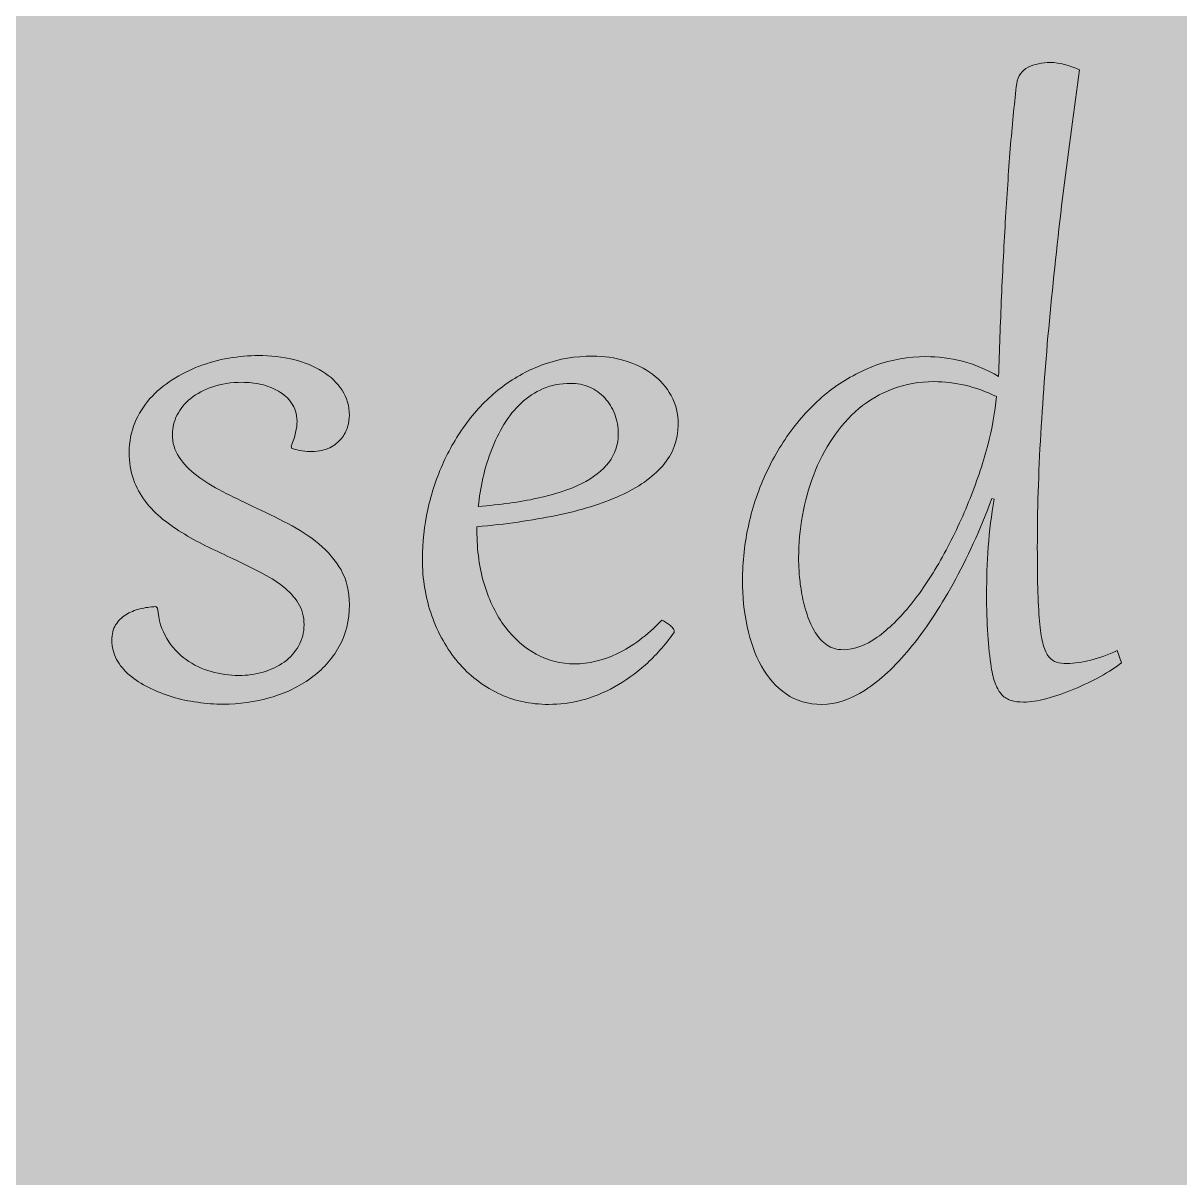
# Model space of a CAD drawing. Extents: x -4214 to -1795, y -2227 to -856.
# Drawn here: x -3395.9 to -3295.4, y -1778.5 to -1678.1 of the extents above; entities that cross this region are included whole.
import ezdxf

# ---------------------------------------------------------------- set-up
doc = ezdxf.new("R2010")
doc.units = 0
doc.header["$MEASUREMENT"] = 0
doc.layers.add('Layer 1', color=7, linetype='Continuous')

# ---------------------------------------------------------------- blocks, each defined once
blk = doc.blocks.new('block 14')
at = {"layer": 'Layer 1', "true_color": 0x2a3f49}
h = blk.add_hatch(color=149, dxfattribs=at)
h.dxf.hatch_style = 2
edge = h.paths.add_edge_path()
edge.add_spline(control_points=[(-3304.08, -1682.21), (-3304.57, -1685.63), (-3305.03, -1689.11), (-3305.47, -1692.69), (-3305.92, -1696.26), (-3306.3, -1699.82), (-3306.64, -1703.36), (-3306.98, -1706.91), (-3307.24, -1710.4), (-3307.45, -1713.83), (-3307.65, -1717.27), (-3307.75, -1720.57), (-3307.75, -1723.72), (-3307.75, -1725.24), (-3307.73, -1726.54), (-3307.7, -1727.63), (-3307.66, -1728.72), (-3307.61, -1729.64), (-3307.54, -1730.39), (-3307.46, -1731.14), (-3307.36, -1731.74), (-3307.23, -1732.18), (-3307.11, -1732.62), (-3306.95, -1732.97), (-3306.75, -1733.21), (-3306.56, -1733.45), (-3306.33, -1733.61), (-3306.08, -1733.68), (-3305.82, -1733.75), (-3305.52, -1733.79), (-3305.17, -1733.79), (-3304.53, -1733.79), (-3303.83, -1733.69), (-3303.09, -1733.5), (-3302.34, -1733.3), (-3301.59, -1733.03), (-3300.82, -1732.68), (-3300.82, -1732.68), (-3300.44, -1733.73), (-3300.44, -1733.73), (-3300.92, -1734.12), (-3301.53, -1734.52), (-3302.26, -1734.92), (-3302.99, -1735.32), (-3303.76, -1735.69), (-3304.57, -1736.03), (-3305.37, -1736.36), (-3306.16, -1736.63), (-3306.93, -1736.84), (-3307.7, -1737.05), (-3308.37, -1737.15), (-3308.94, -1737.15), (-3309.35, -1737.15), (-3309.71, -1737.11), (-3310.02, -1737.02), (-3310.33, -1736.92), (-3310.6, -1736.75), (-3310.82, -1736.52), (-3311.04, -1736.28), (-3311.23, -1735.97), (-3311.38, -1735.58), (-3311.54, -1735.19), (-3311.66, -1734.7), (-3311.76, -1734.09), (-3311.88, -1733.29), (-3311.97, -1732.35), (-3312.05, -1731.27), (-3312.12, -1730.2), (-3312.16, -1729.03), (-3312.16, -1727.77), (-3312.16, -1726.43), (-3312.11, -1725.06), (-3312.01, -1723.67), (-3311.91, -1722.28), (-3311.74, -1720.89), (-3311.51, -1719.51), (-3311.51, -1719.51), (-3311.7, -1719.47), (-3311.7, -1719.47), (-3312.73, -1722.2), (-3313.85, -1724.66), (-3315.07, -1726.86), (-3316.28, -1729.06), (-3317.53, -1730.94), (-3318.83, -1732.5), (-3320.11, -1734.06), (-3321.41, -1735.26), (-3322.71, -1736.1), (-3324.01, -1736.93), (-3325.26, -1737.35), (-3326.46, -1737.35), (-3327.67, -1737.35), (-3328.71, -1737.05), (-3329.58, -1736.44), (-3330.45, -1735.83), (-3331.17, -1735.02), (-3331.72, -1734.02), (-3332.28, -1733.02), (-3332.69, -1731.88), (-3332.96, -1730.58), (-3333.23, -1729.29), (-3333.37, -1727.95), (-3333.37, -1726.58), (-3333.37, -1724.93), (-3333.18, -1723.3), (-3332.82, -1721.7), (-3332.46, -1720.09), (-3331.94, -1718.57), (-3331.26, -1717.14), (-3330.58, -1715.7), (-3329.77, -1714.37), (-3328.81, -1713.14), (-3327.86, -1711.91), (-3326.79, -1710.85), (-3325.61, -1709.97), (-3324.43, -1709.08), (-3323.15, -1708.39), (-3321.77, -1707.88), (-3320.4, -1707.38), (-3318.95, -1707.13), (-3317.43, -1707.13), (-3316.38, -1707.13), (-3315.32, -1707.26), (-3314.26, -1707.53), (-3313.21, -1707.8), (-3312.16, -1708.24), (-3311.11, -1708.86), (-3311.05, -1706.58), (-3310.96, -1704.26), (-3310.86, -1701.9), (-3310.76, -1699.54), (-3310.64, -1697.25), (-3310.51, -1695.02), (-3310.37, -1692.8), (-3310.23, -1690.69), (-3310.07, -1688.7), (-3309.9, -1686.71), (-3309.73, -1684.94), (-3309.54, -1683.39), (-3309.5, -1683.06), (-3309.39, -1682.78), (-3309.22, -1682.55), (-3309.04, -1682.31), (-3308.82, -1682.13), (-3308.55, -1681.98), (-3308.29, -1681.84), (-3307.98, -1681.74), (-3307.65, -1681.67), (-3307.31, -1681.6), (-3306.97, -1681.57), (-3306.62, -1681.57), (-3305.82, -1681.57), (-3304.97, -1681.79), (-3304.08, -1682.21)], knot_values=[0, 0, 0, 0, 1, 1, 1, 2, 2, 2, 3, 3, 3, 4, 4, 4, 5, 5, 5, 6, 6, 6, 7, 7, 7, 8, 8, 8, 9, 9, 9, 10, 10, 10, 11, 11, 11, 12, 12, 12, 13, 13, 13, 14, 14, 14, 15, 15, 15, 16, 16, 16, 17, 17, 17, 18, 18, 18, 19, 19, 19, 20, 20, 20, 21, 21, 21, 22, 22, 22, 23, 23, 23, 24, 24, 24, 25, 25, 25, 26, 26, 26, 27, 27, 27, 28, 28, 28, 29, 29, 29, 30, 30, 30, 31, 31, 31, 32, 32, 32, 33, 33, 33, 34, 34, 34, 35, 35, 35, 36, 36, 36, 37, 37, 37, 38, 38, 38, 39, 39, 39, 40, 40, 40, 41, 41, 41, 42, 42, 42, 43, 43, 43, 44, 44, 44, 45, 45, 45, 46, 46, 46, 47, 47, 47, 48, 48, 48, 49, 49, 49, 50, 50, 50, 51, 51, 51, 51], degree=3, periodic=1)
edge = h.paths.add_edge_path()
edge.add_spline(control_points=[(-3311.31, -1710.59), (-3313.13, -1709.73), (-3314.92, -1709.3), (-3316.71, -1709.3), (-3318.01, -1709.3), (-3319.21, -1709.51), (-3320.3, -1709.93), (-3321.4, -1710.34), (-3322.38, -1710.92), (-3323.26, -1711.65), (-3324.13, -1712.38), (-3324.89, -1713.24), (-3325.55, -1714.23), (-3326.21, -1715.21), (-3326.75, -1716.28), (-3327.18, -1717.41), (-3327.61, -1718.54), (-3327.94, -1719.72), (-3328.16, -1720.94), (-3328.38, -1722.16), (-3328.49, -1723.38), (-3328.49, -1724.59), (-3328.49, -1725.02), (-3328.47, -1725.51), (-3328.43, -1726.07), (-3328.39, -1726.63), (-3328.31, -1727.2), (-3328.2, -1727.8), (-3328.09, -1728.4), (-3327.94, -1728.98), (-3327.75, -1729.55), (-3327.56, -1730.12), (-3327.32, -1730.64), (-3327.04, -1731.09), (-3326.76, -1731.55), (-3326.42, -1731.92), (-3326.02, -1732.19), (-3325.63, -1732.46), (-3325.16, -1732.6), (-3324.63, -1732.6), (-3323.66, -1732.6), (-3322.67, -1732.24), (-3321.66, -1731.52), (-3320.66, -1730.79), (-3319.67, -1729.83), (-3318.71, -1728.63), (-3317.75, -1727.44), (-3316.85, -1726.07), (-3316, -1724.53), (-3315.14, -1722.98), (-3314.38, -1721.4), (-3313.72, -1719.76), (-3313.05, -1718.13), (-3312.51, -1716.52), (-3312.09, -1714.93), (-3311.66, -1713.34), (-3311.41, -1711.89), (-3311.31, -1710.59)], knot_values=[0, 0, 0, 0, 1, 1, 1, 2, 2, 2, 3, 3, 3, 4, 4, 4, 5, 5, 5, 6, 6, 6, 7, 7, 7, 8, 8, 8, 9, 9, 9, 10, 10, 10, 11, 11, 11, 12, 12, 12, 13, 13, 13, 14, 14, 14, 15, 15, 15, 16, 16, 16, 17, 17, 17, 18, 18, 18, 19, 19, 19, 19], degree=3, periodic=1)
h = blk.add_hatch(color=149, dxfattribs=at)
h.dxf.hatch_style = 2
edge = h.paths.add_edge_path()
edge.add_spline(control_points=[(-3384.19, -1729), (-3384.1, -1730.02), (-3383.83, -1730.9), (-3383.38, -1731.63), (-3382.93, -1732.38), (-3382.37, -1732.98), (-3381.71, -1733.45), (-3381.06, -1733.92), (-3380.33, -1734.27), (-3379.53, -1734.5), (-3378.73, -1734.72), (-3377.94, -1734.84), (-3377.14, -1734.84), (-3376.4, -1734.84), (-3375.69, -1734.74), (-3375.01, -1734.54), (-3374.32, -1734.33), (-3373.72, -1734.05), (-3373.19, -1733.67), (-3372.67, -1733.29), (-3372.25, -1732.83), (-3371.94, -1732.28), (-3371.62, -1731.73), (-3371.46, -1731.11), (-3371.46, -1730.43), (-3371.46, -1729.72), (-3371.63, -1729.09), (-3371.97, -1728.55), (-3372.3, -1728.02), (-3372.75, -1727.53), (-3373.32, -1727.08), (-3373.88, -1726.64), (-3374.54, -1726.23), (-3375.28, -1725.85), (-3376.03, -1725.48), (-3376.8, -1725.1), (-3377.61, -1724.71), (-3378.32, -1724.38), (-3379.03, -1724.03), (-3379.75, -1723.69), (-3380.47, -1723.35), (-3381.16, -1722.98), (-3381.83, -1722.57), (-3382.51, -1722.17), (-3383.13, -1721.73), (-3383.72, -1721.27), (-3384.3, -1720.8), (-3384.81, -1720.27), (-3385.25, -1719.71), (-3385.68, -1719.13), (-3386.03, -1718.5), (-3386.28, -1717.79), (-3386.52, -1717.08), (-3386.65, -1716.31), (-3386.65, -1715.45), (-3386.65, -1714.52), (-3386.49, -1713.66), (-3386.17, -1712.89), (-3385.84, -1712.11), (-3385.4, -1711.41), (-3384.85, -1710.78), (-3384.29, -1710.16), (-3383.64, -1709.61), (-3382.91, -1709.14), (-3382.18, -1708.67), (-3381.4, -1708.28), (-3380.57, -1707.96), (-3379.74, -1707.65), (-3378.88, -1707.41), (-3378, -1707.26), (-3377.12, -1707.11), (-3376.26, -1707.03), (-3375.43, -1707.03), (-3374.36, -1707.03), (-3373.34, -1707.15), (-3372.38, -1707.38), (-3371.42, -1707.61), (-3370.58, -1707.96), (-3369.86, -1708.41), (-3369.15, -1708.86), (-3368.57, -1709.4), (-3368.15, -1710.05), (-3367.73, -1710.69), (-3367.52, -1711.42), (-3367.52, -1712.22), (-3367.52, -1712.53), (-3367.57, -1712.87), (-3367.68, -1713.23), (-3367.79, -1713.59), (-3367.97, -1713.93), (-3368.22, -1714.25), (-3368.48, -1714.56), (-3368.81, -1714.83), (-3369.23, -1715.04), (-3369.64, -1715.26), (-3370.16, -1715.37), (-3370.76, -1715.38), (-3371.32, -1715.38), (-3371.91, -1715.3), (-3372.53, -1715.12), (-3372.53, -1715.12), (-3372.59, -1714.92), (-3372.59, -1714.92), (-3372.4, -1714.49), (-3372.27, -1714.09), (-3372.19, -1713.73), (-3372.11, -1713.37), (-3372.07, -1713.03), (-3372.07, -1712.73), (-3372.08, -1712.11), (-3372.24, -1711.59), (-3372.54, -1711.17), (-3372.84, -1710.74), (-3373.22, -1710.4), (-3373.68, -1710.13), (-3374.14, -1709.86), (-3374.64, -1709.67), (-3375.2, -1709.54), (-3375.76, -1709.43), (-3376.31, -1709.36), (-3376.84, -1709.36), (-3377.79, -1709.36), (-3378.65, -1709.49), (-3379.4, -1709.75), (-3380.15, -1710), (-3380.78, -1710.34), (-3381.3, -1710.76), (-3381.82, -1711.19), (-3382.22, -1711.67), (-3382.49, -1712.2), (-3382.77, -1712.74), (-3382.9, -1713.3), (-3382.9, -1713.87), (-3382.9, -1714.61), (-3382.71, -1715.27), (-3382.32, -1715.86), (-3381.93, -1716.44), (-3381.41, -1716.98), (-3380.77, -1717.47), (-3380.12, -1717.96), (-3379.38, -1718.42), (-3378.54, -1718.85), (-3377.7, -1719.28), (-3376.83, -1719.71), (-3375.92, -1720.14), (-3374.89, -1720.62), (-3373.88, -1721.12), (-3372.87, -1721.64), (-3371.87, -1722.15), (-3370.97, -1722.74), (-3370.17, -1723.4), (-3369.38, -1724.06), (-3368.74, -1724.81), (-3368.25, -1725.67), (-3367.76, -1726.52), (-3367.52, -1727.52), (-3367.52, -1728.68), (-3367.52, -1730.06), (-3367.82, -1731.29), (-3368.43, -1732.36), (-3369.05, -1733.44), (-3369.86, -1734.34), (-3370.88, -1735.08), (-3371.9, -1735.82), (-3373.07, -1736.38), (-3374.4, -1736.76), (-3375.72, -1737.14), (-3377.09, -1737.33), (-3378.51, -1737.33), (-3379.22, -1737.33), (-3379.96, -1737.28), (-3380.72, -1737.17), (-3381.48, -1737.07), (-3382.21, -1736.91), (-3382.92, -1736.69), (-3383.63, -1736.48), (-3384.31, -1736.21), (-3384.95, -1735.89), (-3385.58, -1735.58), (-3386.14, -1735.22), (-3386.62, -1734.81), (-3387.1, -1734.4), (-3387.47, -1733.94), (-3387.75, -1733.44), (-3388.02, -1732.94), (-3388.16, -1732.38), (-3388.16, -1731.78), (-3388.16, -1731.26), (-3388.05, -1730.81), (-3387.83, -1730.45), (-3387.6, -1730.08), (-3387.31, -1729.79), (-3386.95, -1729.56), (-3386.59, -1729.34), (-3386.18, -1729.16), (-3385.73, -1729.05), (-3385.28, -1728.94), (-3384.82, -1728.87), (-3384.35, -1728.85), (-3384.35, -1728.85), (-3384.19, -1729), (-3384.19, -1729)], knot_values=[0, 0, 0, 0, 1, 1, 1, 2, 2, 2, 3, 3, 3, 4, 4, 4, 5, 5, 5, 6, 6, 6, 7, 7, 7, 8, 8, 8, 9, 9, 9, 10, 10, 10, 11, 11, 11, 12, 12, 12, 13, 13, 13, 14, 14, 14, 15, 15, 15, 16, 16, 16, 17, 17, 17, 18, 18, 18, 19, 19, 19, 20, 20, 20, 21, 21, 21, 22, 22, 22, 23, 23, 23, 24, 24, 24, 25, 25, 25, 26, 26, 26, 27, 27, 27, 28, 28, 28, 29, 29, 29, 30, 30, 30, 31, 31, 31, 32, 32, 32, 33, 33, 33, 34, 34, 34, 35, 35, 35, 36, 36, 36, 37, 37, 37, 38, 38, 38, 39, 39, 39, 40, 40, 40, 41, 41, 41, 42, 42, 42, 43, 43, 43, 44, 44, 44, 45, 45, 45, 46, 46, 46, 47, 47, 47, 48, 48, 48, 49, 49, 49, 50, 50, 50, 51, 51, 51, 52, 52, 52, 53, 53, 53, 54, 54, 54, 55, 55, 55, 56, 56, 56, 57, 57, 57, 58, 58, 58, 59, 59, 59, 60, 60, 60, 61, 61, 61, 62, 62, 62, 63, 63, 63, 64, 64, 64, 65, 65, 65, 66, 66, 66, 67, 67, 67, 67], degree=3, periodic=1)
h = blk.add_hatch(color=149, dxfattribs=at)
h.dxf.hatch_style = 2
edge = h.paths.add_edge_path()
edge.add_spline(control_points=[(-3340.37, -1730.03), (-3340.29, -1730.06), (-3340.19, -1730.12), (-3340.06, -1730.2), (-3339.93, -1730.27), (-3339.82, -1730.35), (-3339.71, -1730.44), (-3339.6, -1730.52), (-3339.51, -1730.62), (-3339.42, -1730.72), (-3339.35, -1730.82), (-3339.3, -1730.92), (-3339.3, -1731.01), (-3339.3, -1731.07), (-3339.32, -1731.12), (-3339.37, -1731.17), (-3340.12, -1732.22), (-3340.93, -1733.13), (-3341.79, -1733.9), (-3342.66, -1734.68), (-3343.56, -1735.32), (-3344.49, -1735.83), (-3345.42, -1736.35), (-3346.37, -1736.73), (-3347.34, -1736.99), (-3348.31, -1737.23), (-3349.26, -1737.35), (-3350.2, -1737.35), (-3351.81, -1737.35), (-3353.29, -1737.03), (-3354.63, -1736.37), (-3355.97, -1735.71), (-3357.13, -1734.81), (-3358.09, -1733.67), (-3359.06, -1732.53), (-3359.82, -1731.19), (-3360.36, -1729.65), (-3360.9, -1728.12), (-3361.18, -1726.47), (-3361.18, -1724.71), (-3361.18, -1723.27), (-3361.02, -1721.84), (-3360.7, -1720.4), (-3360.39, -1718.96), (-3359.93, -1717.59), (-3359.33, -1716.29), (-3358.74, -1714.99), (-3358.01, -1713.78), (-3357.15, -1712.66), (-3356.29, -1711.53), (-3355.31, -1710.56), (-3354.22, -1709.74), (-3353.12, -1708.91), (-3351.92, -1708.26), (-3350.61, -1707.79), (-3349.3, -1707.32), (-3347.9, -1707.09), (-3346.39, -1707.09), (-3345.4, -1707.09), (-3344.45, -1707.22), (-3343.55, -1707.49), (-3342.66, -1707.76), (-3341.87, -1708.15), (-3341.19, -1708.65), (-3340.51, -1709.15), (-3339.97, -1709.77), (-3339.57, -1710.51), (-3339.16, -1711.25), (-3338.96, -1712.09), (-3338.96, -1713.03), (-3338.96, -1714.4), (-3339.41, -1715.59), (-3340.3, -1716.61), (-3341.19, -1717.63), (-3342.43, -1718.5), (-3344, -1719.21), (-3345.57, -1719.92), (-3347.42, -1720.49), (-3349.55, -1720.93), (-3351.67, -1721.37), (-3353.97, -1721.69), (-3356.44, -1721.91), (-3356.44, -1721.91), (-3356.44, -1722.25), (-3356.44, -1722.25), (-3356.44, -1723.97), (-3356.23, -1725.54), (-3355.79, -1726.97), (-3355.35, -1728.39), (-3354.75, -1729.61), (-3353.99, -1730.62), (-3353.22, -1731.63), (-3352.32, -1732.42), (-3351.29, -1732.99), (-3350.25, -1733.55), (-3349.14, -1733.83), (-3347.94, -1733.83), (-3346.74, -1733.83), (-3345.5, -1733.53), (-3344.23, -1732.94), (-3342.96, -1732.34), (-3341.67, -1731.37), (-3340.37, -1730.03)], knot_values=[0, 0, 0, 0, 1, 1, 1, 2, 2, 2, 3, 3, 3, 4, 4, 4, 5, 5, 5, 6, 6, 6, 7, 7, 7, 8, 8, 8, 9, 9, 9, 10, 10, 10, 11, 11, 11, 12, 12, 12, 13, 13, 13, 14, 14, 14, 15, 15, 15, 16, 16, 16, 17, 17, 17, 18, 18, 18, 19, 19, 19, 20, 20, 20, 21, 21, 21, 22, 22, 22, 23, 23, 23, 24, 24, 24, 25, 25, 25, 26, 26, 26, 27, 27, 27, 28, 28, 28, 29, 29, 29, 30, 30, 30, 31, 31, 31, 32, 32, 32, 33, 33, 33, 34, 34, 34, 34], degree=3, periodic=1)
edge = h.paths.add_edge_path()
edge.add_spline(control_points=[(-3344.16, -1713.85), (-3344.16, -1713.23), (-3344.26, -1712.66), (-3344.47, -1712.12), (-3344.68, -1711.59), (-3344.97, -1711.12), (-3345.34, -1710.72), (-3345.71, -1710.33), (-3346.14, -1710.01), (-3346.66, -1709.78), (-3347.17, -1709.56), (-3347.72, -1709.45), (-3348.31, -1709.45), (-3349.18, -1709.45), (-3349.97, -1709.6), (-3350.68, -1709.91), (-3351.39, -1710.21), (-3352.03, -1710.63), (-3352.6, -1711.17), (-3353.16, -1711.69), (-3353.66, -1712.31), (-3354.09, -1713.02), (-3354.52, -1713.72), (-3354.88, -1714.47), (-3355.18, -1715.26), (-3355.49, -1716.06), (-3355.73, -1716.87), (-3355.92, -1717.7), (-3356.11, -1718.53), (-3356.24, -1719.35), (-3356.32, -1720.14), (-3354.42, -1720), (-3352.71, -1719.77), (-3351.2, -1719.44), (-3349.69, -1719.11), (-3348.41, -1718.69), (-3347.37, -1718.18), (-3346.33, -1717.66), (-3345.54, -1717.04), (-3344.98, -1716.32), (-3344.43, -1715.6), (-3344.16, -1714.78), (-3344.16, -1713.85)], knot_values=[0, 0, 0, 0, 1, 1, 1, 2, 2, 2, 3, 3, 3, 4, 4, 4, 5, 5, 5, 6, 6, 6, 7, 7, 7, 8, 8, 8, 9, 9, 9, 10, 10, 10, 11, 11, 11, 12, 12, 12, 13, 13, 13, 14, 14, 14, 14], degree=3, periodic=1)
at = {"layer": 'Layer 1', "lineweight": 0}
for points, knots in [([(-3304.08, -1682.21), (-3304.57, -1685.63), (-3305.03, -1689.11), (-3305.47, -1692.69), (-3305.92, -1696.26), (-3306.3, -1699.82), (-3306.64, -1703.36), (-3306.98, -1706.91), (-3307.24, -1710.4), (-3307.45, -1713.83), (-3307.65, -1717.27), (-3307.75, -1720.57), (-3307.75, -1723.72), (-3307.75, -1725.24), (-3307.73, -1726.54), (-3307.7, -1727.63), (-3307.66, -1728.72), (-3307.61, -1729.64), (-3307.54, -1730.39), (-3307.46, -1731.14), (-3307.36, -1731.74), (-3307.23, -1732.18), (-3307.11, -1732.62), (-3306.95, -1732.97), (-3306.75, -1733.21), (-3306.56, -1733.45), (-3306.33, -1733.61), (-3306.08, -1733.68), (-3305.82, -1733.75), (-3305.52, -1733.79), (-3305.17, -1733.79), (-3304.53, -1733.79), (-3303.83, -1733.69), (-3303.09, -1733.5), (-3302.34, -1733.3), (-3301.59, -1733.03), (-3300.82, -1732.68), (-3300.82, -1732.68), (-3300.44, -1733.73), (-3300.44, -1733.73), (-3300.92, -1734.12), (-3301.53, -1734.52), (-3302.26, -1734.92), (-3302.99, -1735.32), (-3303.76, -1735.69), (-3304.57, -1736.03), (-3305.37, -1736.36), (-3306.16, -1736.63), (-3306.93, -1736.84), (-3307.7, -1737.05), (-3308.37, -1737.15), (-3308.94, -1737.15), (-3309.35, -1737.15), (-3309.71, -1737.11), (-3310.02, -1737.02), (-3310.33, -1736.92), (-3310.6, -1736.75), (-3310.82, -1736.52), (-3311.04, -1736.28), (-3311.23, -1735.97), (-3311.38, -1735.58), (-3311.54, -1735.19), (-3311.66, -1734.7), (-3311.76, -1734.09), (-3311.88, -1733.29), (-3311.97, -1732.35), (-3312.05, -1731.27), (-3312.12, -1730.2), (-3312.16, -1729.03), (-3312.16, -1727.77), (-3312.16, -1726.43), (-3312.11, -1725.06), (-3312.01, -1723.67), (-3311.91, -1722.28), (-3311.74, -1720.89), (-3311.51, -1719.51), (-3311.51, -1719.51), (-3311.7, -1719.47), (-3311.7, -1719.47), (-3312.73, -1722.2), (-3313.85, -1724.66), (-3315.07, -1726.86), (-3316.28, -1729.06), (-3317.53, -1730.94), (-3318.83, -1732.5), (-3320.11, -1734.06), (-3321.41, -1735.26), (-3322.71, -1736.1), (-3324.01, -1736.93), (-3325.26, -1737.35), (-3326.46, -1737.35), (-3327.67, -1737.35), (-3328.71, -1737.05), (-3329.58, -1736.44), (-3330.45, -1735.83), (-3331.17, -1735.02), (-3331.72, -1734.02), (-3332.28, -1733.02), (-3332.69, -1731.88), (-3332.96, -1730.58), (-3333.23, -1729.29), (-3333.37, -1727.95), (-3333.37, -1726.58), (-3333.37, -1724.93), (-3333.18, -1723.3), (-3332.82, -1721.7), (-3332.46, -1720.09), (-3331.94, -1718.57), (-3331.26, -1717.14), (-3330.58, -1715.7), (-3329.77, -1714.37), (-3328.81, -1713.14), (-3327.86, -1711.91), (-3326.79, -1710.85), (-3325.61, -1709.97), (-3324.43, -1709.08), (-3323.15, -1708.39), (-3321.77, -1707.88), (-3320.4, -1707.38), (-3318.95, -1707.13), (-3317.43, -1707.13), (-3316.38, -1707.13), (-3315.32, -1707.26), (-3314.26, -1707.53), (-3313.21, -1707.8), (-3312.16, -1708.24), (-3311.11, -1708.86), (-3311.05, -1706.58), (-3310.96, -1704.26), (-3310.86, -1701.9), (-3310.76, -1699.54), (-3310.64, -1697.25), (-3310.51, -1695.02), (-3310.37, -1692.8), (-3310.23, -1690.69), (-3310.07, -1688.7), (-3309.9, -1686.71), (-3309.73, -1684.94), (-3309.54, -1683.39), (-3309.5, -1683.06), (-3309.39, -1682.78), (-3309.22, -1682.55), (-3309.04, -1682.31), (-3308.82, -1682.13), (-3308.55, -1681.98), (-3308.29, -1681.84), (-3307.98, -1681.74), (-3307.65, -1681.67), (-3307.31, -1681.6), (-3306.97, -1681.57), (-3306.62, -1681.57), (-3305.82, -1681.57), (-3304.97, -1681.79), (-3304.08, -1682.21)], [0, 0, 0, 0, 1, 1, 1, 2, 2, 2, 3, 3, 3, 4, 4, 4, 5, 5, 5, 6, 6, 6, 7, 7, 7, 8, 8, 8, 9, 9, 9, 10, 10, 10, 11, 11, 11, 12, 12, 12, 13, 13, 13, 14, 14, 14, 15, 15, 15, 16, 16, 16, 17, 17, 17, 18, 18, 18, 19, 19, 19, 20, 20, 20, 21, 21, 21, 22, 22, 22, 23, 23, 23, 24, 24, 24, 25, 25, 25, 26, 26, 26, 27, 27, 27, 28, 28, 28, 29, 29, 29, 30, 30, 30, 31, 31, 31, 32, 32, 32, 33, 33, 33, 34, 34, 34, 35, 35, 35, 36, 36, 36, 37, 37, 37, 38, 38, 38, 39, 39, 39, 40, 40, 40, 41, 41, 41, 42, 42, 42, 43, 43, 43, 44, 44, 44, 45, 45, 45, 46, 46, 46, 47, 47, 47, 48, 48, 48, 49, 49, 49, 50, 50, 50, 51, 51, 51, 51]), ([(-3384.19, -1729), (-3384.1, -1730.02), (-3383.83, -1730.9), (-3383.38, -1731.63), (-3382.93, -1732.38), (-3382.37, -1732.98), (-3381.71, -1733.45), (-3381.06, -1733.92), (-3380.33, -1734.27), (-3379.53, -1734.5), (-3378.73, -1734.72), (-3377.94, -1734.84), (-3377.14, -1734.84), (-3376.4, -1734.84), (-3375.69, -1734.74), (-3375.01, -1734.54), (-3374.32, -1734.33), (-3373.72, -1734.05), (-3373.19, -1733.67), (-3372.67, -1733.29), (-3372.25, -1732.83), (-3371.94, -1732.28), (-3371.62, -1731.73), (-3371.46, -1731.11), (-3371.46, -1730.43), (-3371.46, -1729.72), (-3371.63, -1729.09), (-3371.97, -1728.55), (-3372.3, -1728.02), (-3372.75, -1727.53), (-3373.32, -1727.08), (-3373.88, -1726.64), (-3374.54, -1726.23), (-3375.28, -1725.85), (-3376.03, -1725.48), (-3376.8, -1725.1), (-3377.61, -1724.71), (-3378.32, -1724.38), (-3379.03, -1724.03), (-3379.75, -1723.69), (-3380.47, -1723.35), (-3381.16, -1722.98), (-3381.83, -1722.57), (-3382.51, -1722.17), (-3383.13, -1721.73), (-3383.72, -1721.27), (-3384.3, -1720.8), (-3384.81, -1720.27), (-3385.25, -1719.71), (-3385.68, -1719.13), (-3386.03, -1718.5), (-3386.28, -1717.79), (-3386.52, -1717.08), (-3386.65, -1716.31), (-3386.65, -1715.45), (-3386.65, -1714.52), (-3386.49, -1713.66), (-3386.17, -1712.89), (-3385.84, -1712.11), (-3385.4, -1711.41), (-3384.85, -1710.78), (-3384.29, -1710.16), (-3383.64, -1709.61), (-3382.91, -1709.14), (-3382.18, -1708.67), (-3381.4, -1708.28), (-3380.57, -1707.96), (-3379.74, -1707.65), (-3378.88, -1707.41), (-3378, -1707.26), (-3377.12, -1707.11), (-3376.26, -1707.03), (-3375.43, -1707.03), (-3374.36, -1707.03), (-3373.34, -1707.15), (-3372.38, -1707.38), (-3371.42, -1707.61), (-3370.58, -1707.96), (-3369.86, -1708.41), (-3369.15, -1708.86), (-3368.57, -1709.4), (-3368.15, -1710.05), (-3367.73, -1710.69), (-3367.52, -1711.42), (-3367.52, -1712.22), (-3367.52, -1712.53), (-3367.57, -1712.87), (-3367.68, -1713.23), (-3367.79, -1713.59), (-3367.97, -1713.93), (-3368.22, -1714.25), (-3368.48, -1714.56), (-3368.81, -1714.83), (-3369.23, -1715.04), (-3369.64, -1715.26), (-3370.16, -1715.37), (-3370.76, -1715.38), (-3371.32, -1715.38), (-3371.91, -1715.3), (-3372.53, -1715.12), (-3372.53, -1715.12), (-3372.59, -1714.92), (-3372.59, -1714.92), (-3372.4, -1714.49), (-3372.27, -1714.09), (-3372.19, -1713.73), (-3372.11, -1713.37), (-3372.07, -1713.03), (-3372.07, -1712.73), (-3372.08, -1712.11), (-3372.24, -1711.59), (-3372.54, -1711.17), (-3372.84, -1710.74), (-3373.22, -1710.4), (-3373.68, -1710.13), (-3374.14, -1709.86), (-3374.64, -1709.67), (-3375.2, -1709.54), (-3375.76, -1709.43), (-3376.31, -1709.36), (-3376.84, -1709.36), (-3377.79, -1709.36), (-3378.65, -1709.49), (-3379.4, -1709.75), (-3380.15, -1710), (-3380.78, -1710.34), (-3381.3, -1710.76), (-3381.82, -1711.19), (-3382.22, -1711.67), (-3382.49, -1712.2), (-3382.77, -1712.74), (-3382.9, -1713.3), (-3382.9, -1713.87), (-3382.9, -1714.61), (-3382.71, -1715.27), (-3382.32, -1715.86), (-3381.93, -1716.44), (-3381.41, -1716.98), (-3380.77, -1717.47), (-3380.12, -1717.96), (-3379.38, -1718.42), (-3378.54, -1718.85), (-3377.7, -1719.28), (-3376.83, -1719.71), (-3375.92, -1720.14), (-3374.89, -1720.62), (-3373.88, -1721.12), (-3372.87, -1721.64), (-3371.87, -1722.15), (-3370.97, -1722.74), (-3370.17, -1723.4), (-3369.38, -1724.06), (-3368.74, -1724.81), (-3368.25, -1725.67), (-3367.76, -1726.52), (-3367.52, -1727.52), (-3367.52, -1728.68), (-3367.52, -1730.06), (-3367.82, -1731.29), (-3368.43, -1732.36), (-3369.05, -1733.44), (-3369.86, -1734.34), (-3370.88, -1735.08), (-3371.9, -1735.82), (-3373.07, -1736.38), (-3374.4, -1736.76), (-3375.72, -1737.14), (-3377.09, -1737.33), (-3378.51, -1737.33), (-3379.22, -1737.33), (-3379.96, -1737.28), (-3380.72, -1737.17), (-3381.48, -1737.07), (-3382.21, -1736.91), (-3382.92, -1736.69), (-3383.63, -1736.48), (-3384.31, -1736.21), (-3384.95, -1735.89), (-3385.58, -1735.58), (-3386.14, -1735.22), (-3386.62, -1734.81), (-3387.1, -1734.4), (-3387.47, -1733.94), (-3387.75, -1733.44), (-3388.02, -1732.94), (-3388.16, -1732.38), (-3388.16, -1731.78), (-3388.16, -1731.26), (-3388.05, -1730.81), (-3387.83, -1730.45), (-3387.6, -1730.08), (-3387.31, -1729.79), (-3386.95, -1729.56), (-3386.59, -1729.34), (-3386.18, -1729.16), (-3385.73, -1729.05), (-3385.28, -1728.94), (-3384.82, -1728.87), (-3384.35, -1728.85), (-3384.35, -1728.85), (-3384.19, -1729), (-3384.19, -1729)], [0, 0, 0, 0, 1, 1, 1, 2, 2, 2, 3, 3, 3, 4, 4, 4, 5, 5, 5, 6, 6, 6, 7, 7, 7, 8, 8, 8, 9, 9, 9, 10, 10, 10, 11, 11, 11, 12, 12, 12, 13, 13, 13, 14, 14, 14, 15, 15, 15, 16, 16, 16, 17, 17, 17, 18, 18, 18, 19, 19, 19, 20, 20, 20, 21, 21, 21, 22, 22, 22, 23, 23, 23, 24, 24, 24, 25, 25, 25, 26, 26, 26, 27, 27, 27, 28, 28, 28, 29, 29, 29, 30, 30, 30, 31, 31, 31, 32, 32, 32, 33, 33, 33, 34, 34, 34, 35, 35, 35, 36, 36, 36, 37, 37, 37, 38, 38, 38, 39, 39, 39, 40, 40, 40, 41, 41, 41, 42, 42, 42, 43, 43, 43, 44, 44, 44, 45, 45, 45, 46, 46, 46, 47, 47, 47, 48, 48, 48, 49, 49, 49, 50, 50, 50, 51, 51, 51, 52, 52, 52, 53, 53, 53, 54, 54, 54, 55, 55, 55, 56, 56, 56, 57, 57, 57, 58, 58, 58, 59, 59, 59, 60, 60, 60, 61, 61, 61, 62, 62, 62, 63, 63, 63, 64, 64, 64, 65, 65, 65, 66, 66, 66, 67, 67, 67, 67]), ([(-3340.37, -1730.03), (-3340.29, -1730.06), (-3340.19, -1730.12), (-3340.06, -1730.2), (-3339.93, -1730.27), (-3339.82, -1730.35), (-3339.71, -1730.44), (-3339.6, -1730.52), (-3339.51, -1730.62), (-3339.42, -1730.72), (-3339.35, -1730.82), (-3339.3, -1730.92), (-3339.3, -1731.01), (-3339.3, -1731.07), (-3339.32, -1731.12), (-3339.37, -1731.17), (-3340.12, -1732.22), (-3340.93, -1733.13), (-3341.79, -1733.9), (-3342.66, -1734.68), (-3343.56, -1735.32), (-3344.49, -1735.83), (-3345.42, -1736.35), (-3346.37, -1736.73), (-3347.34, -1736.99), (-3348.31, -1737.23), (-3349.26, -1737.35), (-3350.2, -1737.35), (-3351.81, -1737.35), (-3353.29, -1737.03), (-3354.63, -1736.37), (-3355.97, -1735.71), (-3357.13, -1734.81), (-3358.09, -1733.67), (-3359.06, -1732.53), (-3359.82, -1731.19), (-3360.36, -1729.65), (-3360.9, -1728.12), (-3361.18, -1726.47), (-3361.18, -1724.71), (-3361.18, -1723.27), (-3361.02, -1721.84), (-3360.7, -1720.4), (-3360.39, -1718.96), (-3359.93, -1717.59), (-3359.33, -1716.29), (-3358.74, -1714.99), (-3358.01, -1713.78), (-3357.15, -1712.66), (-3356.29, -1711.53), (-3355.31, -1710.56), (-3354.22, -1709.74), (-3353.12, -1708.91), (-3351.92, -1708.26), (-3350.61, -1707.79), (-3349.3, -1707.32), (-3347.9, -1707.09), (-3346.39, -1707.09), (-3345.4, -1707.09), (-3344.45, -1707.22), (-3343.55, -1707.49), (-3342.66, -1707.76), (-3341.87, -1708.15), (-3341.19, -1708.65), (-3340.51, -1709.15), (-3339.97, -1709.77), (-3339.57, -1710.51), (-3339.16, -1711.25), (-3338.96, -1712.09), (-3338.96, -1713.03), (-3338.96, -1714.4), (-3339.41, -1715.59), (-3340.3, -1716.61), (-3341.19, -1717.63), (-3342.43, -1718.5), (-3344, -1719.21), (-3345.57, -1719.92), (-3347.42, -1720.49), (-3349.55, -1720.93), (-3351.67, -1721.37), (-3353.97, -1721.69), (-3356.44, -1721.91), (-3356.44, -1721.91), (-3356.44, -1722.25), (-3356.44, -1722.25), (-3356.44, -1723.97), (-3356.23, -1725.54), (-3355.79, -1726.97), (-3355.35, -1728.39), (-3354.75, -1729.61), (-3353.99, -1730.62), (-3353.22, -1731.63), (-3352.32, -1732.42), (-3351.29, -1732.99), (-3350.25, -1733.55), (-3349.14, -1733.83), (-3347.94, -1733.83), (-3346.74, -1733.83), (-3345.5, -1733.53), (-3344.23, -1732.94), (-3342.96, -1732.34), (-3341.67, -1731.37), (-3340.37, -1730.03)], [0, 0, 0, 0, 1, 1, 1, 2, 2, 2, 3, 3, 3, 4, 4, 4, 5, 5, 5, 6, 6, 6, 7, 7, 7, 8, 8, 8, 9, 9, 9, 10, 10, 10, 11, 11, 11, 12, 12, 12, 13, 13, 13, 14, 14, 14, 15, 15, 15, 16, 16, 16, 17, 17, 17, 18, 18, 18, 19, 19, 19, 20, 20, 20, 21, 21, 21, 22, 22, 22, 23, 23, 23, 24, 24, 24, 25, 25, 25, 26, 26, 26, 27, 27, 27, 28, 28, 28, 29, 29, 29, 30, 30, 30, 31, 31, 31, 32, 32, 32, 33, 33, 33, 34, 34, 34, 34]), ([(-3344.16, -1713.85), (-3344.16, -1713.23), (-3344.26, -1712.66), (-3344.47, -1712.12), (-3344.68, -1711.59), (-3344.97, -1711.12), (-3345.34, -1710.72), (-3345.71, -1710.33), (-3346.14, -1710.01), (-3346.66, -1709.78), (-3347.17, -1709.56), (-3347.72, -1709.45), (-3348.31, -1709.45), (-3349.18, -1709.45), (-3349.97, -1709.6), (-3350.68, -1709.91), (-3351.39, -1710.21), (-3352.03, -1710.63), (-3352.6, -1711.17), (-3353.16, -1711.69), (-3353.66, -1712.31), (-3354.09, -1713.02), (-3354.52, -1713.72), (-3354.88, -1714.47), (-3355.18, -1715.26), (-3355.49, -1716.06), (-3355.73, -1716.87), (-3355.92, -1717.7), (-3356.11, -1718.53), (-3356.24, -1719.35), (-3356.32, -1720.14), (-3354.42, -1720), (-3352.71, -1719.77), (-3351.2, -1719.44), (-3349.69, -1719.11), (-3348.41, -1718.69), (-3347.37, -1718.18), (-3346.33, -1717.66), (-3345.54, -1717.04), (-3344.98, -1716.32), (-3344.43, -1715.6), (-3344.16, -1714.78), (-3344.16, -1713.85)], [0, 0, 0, 0, 1, 1, 1, 2, 2, 2, 3, 3, 3, 4, 4, 4, 5, 5, 5, 6, 6, 6, 7, 7, 7, 8, 8, 8, 9, 9, 9, 10, 10, 10, 11, 11, 11, 12, 12, 12, 13, 13, 13, 14, 14, 14, 14]), ([(-3311.31, -1710.59), (-3313.13, -1709.73), (-3314.92, -1709.3), (-3316.71, -1709.3), (-3318.01, -1709.3), (-3319.21, -1709.51), (-3320.3, -1709.93), (-3321.4, -1710.34), (-3322.38, -1710.92), (-3323.26, -1711.65), (-3324.13, -1712.38), (-3324.89, -1713.24), (-3325.55, -1714.23), (-3326.21, -1715.21), (-3326.75, -1716.28), (-3327.18, -1717.41), (-3327.61, -1718.54), (-3327.94, -1719.72), (-3328.16, -1720.94), (-3328.38, -1722.16), (-3328.49, -1723.38), (-3328.49, -1724.59), (-3328.49, -1725.02), (-3328.47, -1725.51), (-3328.43, -1726.07), (-3328.39, -1726.63), (-3328.31, -1727.2), (-3328.2, -1727.8), (-3328.09, -1728.4), (-3327.94, -1728.98), (-3327.75, -1729.55), (-3327.56, -1730.12), (-3327.32, -1730.64), (-3327.04, -1731.09), (-3326.76, -1731.55), (-3326.42, -1731.92), (-3326.02, -1732.19), (-3325.63, -1732.46), (-3325.16, -1732.6), (-3324.63, -1732.6), (-3323.66, -1732.6), (-3322.67, -1732.24), (-3321.66, -1731.52), (-3320.66, -1730.79), (-3319.67, -1729.83), (-3318.71, -1728.63), (-3317.75, -1727.44), (-3316.85, -1726.07), (-3316, -1724.53), (-3315.14, -1722.98), (-3314.38, -1721.4), (-3313.72, -1719.76), (-3313.05, -1718.13), (-3312.51, -1716.52), (-3312.09, -1714.93), (-3311.66, -1713.34), (-3311.41, -1711.89), (-3311.31, -1710.59)], [0, 0, 0, 0, 1, 1, 1, 2, 2, 2, 3, 3, 3, 4, 4, 4, 5, 5, 5, 6, 6, 6, 7, 7, 7, 8, 8, 8, 9, 9, 9, 10, 10, 10, 11, 11, 11, 12, 12, 12, 13, 13, 13, 14, 14, 14, 15, 15, 15, 16, 16, 16, 17, 17, 17, 18, 18, 18, 19, 19, 19, 19])]:
    blk.add_open_spline(points, degree=3, knots=knots, dxfattribs=at)
blk = doc.blocks.new('block 13')
at = {"layer": 'Layer 1'}
blk.add_blockref('block 14', (0, 0), dxfattribs=at)
blk = doc.blocks.new('block 3')
at = {"layer": 'Layer 1'}
blk.add_blockref('block 13', (0, 0), dxfattribs=at)
blk = doc.blocks.new('block 2')
at = {"layer": 'Layer 1', "true_color": 0xd1f7fe}
h = blk.add_hatch(color=7, dxfattribs=at)
h.dxf.hatch_style = 2
edge = h.paths.add_edge_path()
edge.add_spline(control_points=[(-1794.66, -1541.43), (-1798.65, -1538.41), (-1802.26, -1532.96), (-1802.26, -1532.96), (-1818.61, -1510.46), (-1812.96, -1476.79), (-1816.44, -1444.45), (-1820.97, -1402.43), (-1845.85, -1390.9), (-1845.85, -1390.9), (-1804.05, -1322.51), (-1892.29, -1300.54), (-1892.29, -1235.18), (-1892.29, -1185.07), (-1862.63, -1142.36), (-1862.63, -1091.81), (-1862.63, -1048.7), (-1902.17, -1036.97), (-1902.17, -1036.97), (-1867.4, -1000.37), (-1890.03, -934.19), (-1946.84, -934.19), (-2005.1, -934.19), (-2041.37, -964.4), (-2090.14, -964.4), (-2164.56, -964.4), (-2207.8, -887.5), (-2269.21, -938.66), (-2361.65, -869.93), (-2476.86, -966.12), (-2551.28, -966.12), (-2625.69, -966.12), (-2641.59, -875.56), (-2696.26, -901.1), (-2661.19, -910.16), (-2669.29, -950.94), (-2696.64, -950.94), (-2728.63, -950.94), (-2744.91, -917.99), (-2781.11, -917.99), (-2815.61, -917.99), (-2899.41, -972.27), (-2996.85, -864.27), (-2996.85, -864.27), (-2999.69, -861.05), (-3004.23, -855.72), (-3008.77, -861.05), (-3011.6, -864.27), (-3011.6, -864.27), (-3109.05, -972.27), (-3192.84, -917.99), (-3227.35, -917.99), (-3263.55, -917.99), (-3279.83, -950.94), (-3311.82, -950.94), (-3339.17, -950.94), (-3347.26, -910.16), (-3312.19, -901.1), (-3366.87, -875.56), (-3382.76, -966.12), (-3457.18, -966.12), (-3531.59, -966.12), (-3646.8, -869.93), (-3739.25, -938.66), (-3800.66, -887.5), (-3843.9, -964.4), (-3918.32, -964.4), (-3967.09, -964.4), (-4003.36, -934.19), (-4061.61, -934.19), (-4118.43, -934.19), (-4141.05, -1000.37), (-4106.29, -1036.97), (-4106.29, -1036.97), (-4145.83, -1048.7), (-4145.83, -1091.81), (-4145.83, -1142.36), (-4116.17, -1185.07), (-4116.17, -1235.18), (-4116.17, -1300.54), (-4204.41, -1322.51), (-4162.6, -1390.9), (-4162.6, -1390.9), (-4187.49, -1402.43), (-4192.02, -1444.45), (-4195.5, -1476.79), (-4189.85, -1510.46), (-4206.19, -1532.96), (-4206.19, -1532.96), (-4209.85, -1538.25), (-4213.8, -1541.43), (-4209.78, -1544.99), (-4206.19, -1549.9), (-4206.19, -1549.9), (-4189.85, -1572.4), (-4195.5, -1606.08), (-4192.02, -1638.41), (-4187.49, -1680.43), (-4162.6, -1691.96), (-4162.6, -1691.96), (-4204.41, -1760.35), (-4116.17, -1782.32), (-4116.17, -1847.68), (-4116.17, -1897.79), (-4145.83, -1940.5), (-4145.83, -1991.05), (-4145.83, -2034.16), (-4106.29, -2045.89), (-4106.29, -2045.89), (-4141.05, -2082.49), (-4118.43, -2148.67), (-4061.61, -2148.67), (-4003.36, -2148.67), (-3967.09, -2118.46), (-3918.32, -2118.46), (-3843.9, -2118.46), (-3800.66, -2195.36), (-3739.25, -2144.21), (-3646.8, -2212.93), (-3531.59, -2116.74), (-3457.18, -2116.74), (-3382.76, -2116.74), (-3366.87, -2207.3), (-3312.19, -2181.76), (-3347.26, -2172.7), (-3339.17, -2131.92), (-3311.82, -2131.92), (-3279.83, -2131.92), (-3263.55, -2164.87), (-3227.35, -2164.87), (-3192.84, -2164.87), (-3109.05, -2110.59), (-3011.6, -2218.59), (-3011.6, -2218.59), (-3008.77, -2221.81), (-3004.23, -2227.14), (-2999.69, -2221.81), (-2996.85, -2218.59), (-2996.85, -2218.59), (-2899.41, -2110.59), (-2815.61, -2164.87), (-2781.11, -2164.87), (-2744.91, -2164.87), (-2728.63, -2131.92), (-2696.64, -2131.92), (-2669.29, -2131.92), (-2661.19, -2172.7), (-2696.26, -2181.76), (-2641.59, -2207.3), (-2625.69, -2116.74), (-2551.28, -2116.74), (-2476.86, -2116.74), (-2361.65, -2212.93), (-2269.21, -2144.21), (-2207.8, -2195.36), (-2164.56, -2118.46), (-2090.14, -2118.46), (-2041.37, -2118.46), (-2005.1, -2148.67), (-1946.84, -2148.67), (-1890.03, -2148.67), (-1867.4, -2082.49), (-1902.17, -2045.89), (-1902.17, -2045.89), (-1862.63, -2034.16), (-1862.63, -1991.05), (-1862.63, -1940.5), (-1892.29, -1897.79), (-1892.29, -1847.68), (-1892.29, -1782.32), (-1804.05, -1760.35), (-1845.85, -1691.96), (-1845.85, -1691.96), (-1820.97, -1680.43), (-1816.44, -1638.41), (-1812.96, -1606.08), (-1818.61, -1572.4), (-1802.26, -1549.9), (-1802.26, -1549.9), (-1799.12, -1544.75), (-1794.66, -1541.43)], knot_values=[0, 0, 0, 0, 1, 1, 1, 2, 2, 2, 3, 3, 3, 4, 4, 4, 5, 5, 5, 6, 6, 6, 7, 7, 7, 8, 8, 8, 9, 9, 9, 10, 10, 10, 11, 11, 11, 12, 12, 12, 13, 13, 13, 14, 14, 14, 15, 15, 15, 16, 16, 16, 17, 17, 17, 18, 18, 18, 19, 19, 19, 20, 20, 20, 21, 21, 21, 22, 22, 22, 23, 23, 23, 24, 24, 24, 25, 25, 25, 26, 26, 26, 27, 27, 27, 28, 28, 28, 29, 29, 29, 30, 30, 30, 31, 31, 31, 32, 32, 32, 33, 33, 33, 34, 34, 34, 35, 35, 35, 36, 36, 36, 37, 37, 37, 38, 38, 38, 39, 39, 39, 40, 40, 40, 41, 41, 41, 42, 42, 42, 43, 43, 43, 44, 44, 44, 45, 45, 45, 46, 46, 46, 47, 47, 47, 48, 48, 48, 49, 49, 49, 50, 50, 50, 51, 51, 51, 52, 52, 52, 53, 53, 53, 54, 54, 54, 55, 55, 55, 56, 56, 56, 57, 57, 57, 58, 58, 58, 59, 59, 59, 60, 60, 60, 60], degree=3, periodic=1)
at = {"layer": 'Layer 1', "lineweight": 0}
blk.add_open_spline([(-1794.66, -1541.43), (-1798.65, -1538.41), (-1802.26, -1532.96), (-1802.26, -1532.96), (-1818.61, -1510.46), (-1812.96, -1476.79), (-1816.44, -1444.45), (-1820.97, -1402.43), (-1845.85, -1390.9), (-1845.85, -1390.9), (-1804.05, -1322.51), (-1892.29, -1300.54), (-1892.29, -1235.18), (-1892.29, -1185.07), (-1862.63, -1142.36), (-1862.63, -1091.81), (-1862.63, -1048.7), (-1902.17, -1036.97), (-1902.17, -1036.97), (-1867.4, -1000.37), (-1890.03, -934.19), (-1946.84, -934.19), (-2005.1, -934.19), (-2041.37, -964.4), (-2090.14, -964.4), (-2164.56, -964.4), (-2207.8, -887.5), (-2269.21, -938.66), (-2361.65, -869.93), (-2476.86, -966.12), (-2551.28, -966.12), (-2625.69, -966.12), (-2641.59, -875.56), (-2696.26, -901.1), (-2661.19, -910.16), (-2669.29, -950.94), (-2696.64, -950.94), (-2728.63, -950.94), (-2744.91, -917.99), (-2781.11, -917.99), (-2815.61, -917.99), (-2899.41, -972.27), (-2996.85, -864.27), (-2996.85, -864.27), (-2999.69, -861.05), (-3004.23, -855.72), (-3008.77, -861.05), (-3011.6, -864.27), (-3011.6, -864.27), (-3109.05, -972.27), (-3192.84, -917.99), (-3227.35, -917.99), (-3263.55, -917.99), (-3279.83, -950.94), (-3311.82, -950.94), (-3339.17, -950.94), (-3347.26, -910.16), (-3312.19, -901.1), (-3366.87, -875.56), (-3382.76, -966.12), (-3457.18, -966.12), (-3531.59, -966.12), (-3646.8, -869.93), (-3739.25, -938.66), (-3800.66, -887.5), (-3843.9, -964.4), (-3918.32, -964.4), (-3967.09, -964.4), (-4003.36, -934.19), (-4061.61, -934.19), (-4118.43, -934.19), (-4141.05, -1000.37), (-4106.29, -1036.97), (-4106.29, -1036.97), (-4145.83, -1048.7), (-4145.83, -1091.81), (-4145.83, -1142.36), (-4116.17, -1185.07), (-4116.17, -1235.18), (-4116.17, -1300.54), (-4204.41, -1322.51), (-4162.6, -1390.9), (-4162.6, -1390.9), (-4187.49, -1402.43), (-4192.02, -1444.45), (-4195.5, -1476.79), (-4189.85, -1510.46), (-4206.19, -1532.96), (-4206.19, -1532.96), (-4209.85, -1538.25), (-4213.8, -1541.43), (-4209.78, -1544.99), (-4206.19, -1549.9), (-4206.19, -1549.9), (-4189.85, -1572.4), (-4195.5, -1606.08), (-4192.02, -1638.41), (-4187.49, -1680.43), (-4162.6, -1691.96), (-4162.6, -1691.96), (-4204.41, -1760.35), (-4116.17, -1782.32), (-4116.17, -1847.68), (-4116.17, -1897.79), (-4145.83, -1940.5), (-4145.83, -1991.05), (-4145.83, -2034.16), (-4106.29, -2045.89), (-4106.29, -2045.89), (-4141.05, -2082.49), (-4118.43, -2148.67), (-4061.61, -2148.67), (-4003.36, -2148.67), (-3967.09, -2118.46), (-3918.32, -2118.46), (-3843.9, -2118.46), (-3800.66, -2195.36), (-3739.25, -2144.21), (-3646.8, -2212.93), (-3531.59, -2116.74), (-3457.18, -2116.74), (-3382.76, -2116.74), (-3366.87, -2207.3), (-3312.19, -2181.76), (-3347.26, -2172.7), (-3339.17, -2131.92), (-3311.82, -2131.92), (-3279.83, -2131.92), (-3263.55, -2164.87), (-3227.35, -2164.87), (-3192.84, -2164.87), (-3109.05, -2110.59), (-3011.6, -2218.59), (-3011.6, -2218.59), (-3008.77, -2221.81), (-3004.23, -2227.14), (-2999.69, -2221.81), (-2996.85, -2218.59), (-2996.85, -2218.59), (-2899.41, -2110.59), (-2815.61, -2164.87), (-2781.11, -2164.87), (-2744.91, -2164.87), (-2728.63, -2131.92), (-2696.64, -2131.92), (-2669.29, -2131.92), (-2661.19, -2172.7), (-2696.26, -2181.76), (-2641.59, -2207.3), (-2625.69, -2116.74), (-2551.28, -2116.74), (-2476.86, -2116.74), (-2361.65, -2212.93), (-2269.21, -2144.21), (-2207.8, -2195.36), (-2164.56, -2118.46), (-2090.14, -2118.46), (-2041.37, -2118.46), (-2005.1, -2148.67), (-1946.84, -2148.67), (-1890.03, -2148.67), (-1867.4, -2082.49), (-1902.17, -2045.89), (-1902.17, -2045.89), (-1862.63, -2034.16), (-1862.63, -1991.05), (-1862.63, -1940.5), (-1892.29, -1897.79), (-1892.29, -1847.68), (-1892.29, -1782.32), (-1804.05, -1760.35), (-1845.85, -1691.96), (-1845.85, -1691.96), (-1820.97, -1680.43), (-1816.44, -1638.41), (-1812.96, -1606.08), (-1818.61, -1572.4), (-1802.26, -1549.9), (-1802.26, -1549.9), (-1799.12, -1544.75), (-1794.66, -1541.43)], degree=3, knots=[0, 0, 0, 0, 1, 1, 1, 2, 2, 2, 3, 3, 3, 4, 4, 4, 5, 5, 5, 6, 6, 6, 7, 7, 7, 8, 8, 8, 9, 9, 9, 10, 10, 10, 11, 11, 11, 12, 12, 12, 13, 13, 13, 14, 14, 14, 15, 15, 15, 16, 16, 16, 17, 17, 17, 18, 18, 18, 19, 19, 19, 20, 20, 20, 21, 21, 21, 22, 22, 22, 23, 23, 23, 24, 24, 24, 25, 25, 25, 26, 26, 26, 27, 27, 27, 28, 28, 28, 29, 29, 29, 30, 30, 30, 31, 31, 31, 32, 32, 32, 33, 33, 33, 34, 34, 34, 35, 35, 35, 36, 36, 36, 37, 37, 37, 38, 38, 38, 39, 39, 39, 40, 40, 40, 41, 41, 41, 42, 42, 42, 43, 43, 43, 44, 44, 44, 45, 45, 45, 46, 46, 46, 47, 47, 47, 48, 48, 48, 49, 49, 49, 50, 50, 50, 51, 51, 51, 52, 52, 52, 53, 53, 53, 54, 54, 54, 55, 55, 55, 56, 56, 56, 57, 57, 57, 58, 58, 58, 59, 59, 59, 60, 60, 60, 60], dxfattribs=at)
at = {"layer": 'Layer 1'}
blk.add_blockref('block 3', (0, 0), dxfattribs=at)

msp = doc.modelspace()

# ---------------------------------------------------------------- block references
at = {"layer": 'Layer 1'}
msp.add_blockref('block 2', (0, 0), dxfattribs=at)

doc.saveas('drawing.dxf')
